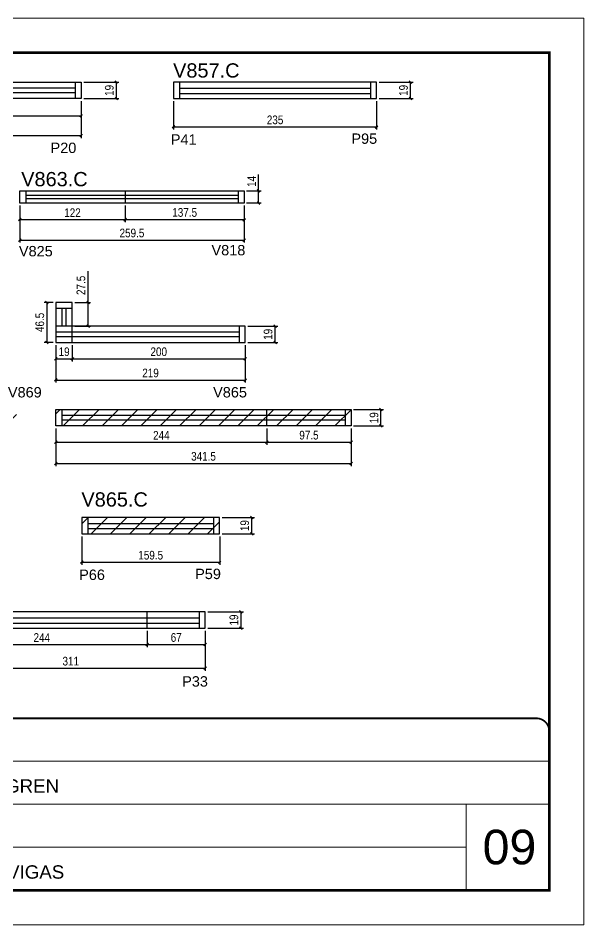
# Model space of a CAD drawing. Extents: x 1959 to 8212, y 239 to 4735.
# Drawn here: x 2789 to 3444, y 1388 to 2438 of the extents above; entities that cross this region are included whole.
import ezdxf

# ---------------------------------------------------------------- set-up
doc = ezdxf.new("R2010")
doc.units = 0
doc.linetypes.add('CONTINUO', pattern=[0])
doc.linetypes.add('DASHED', pattern=[0.75, 0.5, -0.25])
for name, color, linetype in [('5', 5, 'Continuous'), ('COTA', 241, 'Continuous'), ('NOMENCLATURA', 7, 'Continuous'), ('Painéis', 200, 'Continuous'), ('SARR_2.2x7', 40, 'Continuous'), ('SARR_EDITAR', 141, 'Continuous')]:
    doc.layers.add(name, color=color, linetype=linetype)
for name, color, linetype, lineweight in [('CARIMBO', 255, 'Continuous', 9), ('Folhas', 255, 'Continuous', 9), ('REAPROVEITAMENTO', 251, 'Continuous', 9), ('SARRAFO DE PRESSAO', 251, 'DASHED', 9)]:
    doc.layers.add(name, color=color, linetype=linetype, lineweight=lineweight)
doc.styles.add('ARIAL', font='arial.ttf')
doc.styles.add('COTA TECNICA', font='techl___.ttf', dxfattribs={"height": 10})
doc.styles.add('COTA TECNICA-50', font='techl___.ttf', dxfattribs={"height": 10})
doc.styles.get("Standard").update_dxf_attribs({"font": 'arial.ttf'})
doc.dimstyles.new('COTA PAINEL-50', dxfattribs={"dimtxt": 10, "dimasz": 3, "dimexe": 3, "dimexo": 3, "dimgap": 3, "dimtad": 1, "dimdec": 1, "dimzin": 12, "dimdsep": 46, "dimtxsty": 'COTA TECNICA-50', "dimblk1": 'OBLIQUE', "dimblk2": 'OBLIQUE', "dimsah": 1, "dimcen": 0.9, "dimclrd": 4, "dimclre": 4, "dimclrt": 240, "dimadec": 1, "dimazin": 3, "dimtfac": 1, "dimtdec": 1, "dimtmove": 0, "dimatfit": 3, "dimfxl": 1, "dimtolj": 1, "dimtzin": 12, "dimarcsym": 0})
doc.dimstyles.new('PAINEL', dxfattribs={"dimtxt": 10, "dimasz": 3, "dimexe": 3, "dimexo": 3, "dimgap": 3, "dimtad": 1, "dimdec": 1, "dimzin": 12, "dimdsep": 46, "dimtxsty": 'COTA TECNICA', "dimblk1": 'OBLIQUE', "dimblk2": 'OBLIQUE', "dimsah": 1, "dimcen": 0.9, "dimclrd": 4, "dimclre": 4, "dimclrt": 240, "dimadec": 1, "dimazin": 3, "dimtfac": 1, "dimtdec": 1, "dimtmove": 0, "dimatfit": 3, "dimfxl": 1, "dimtolj": 1, "dimtzin": 12, "dimarcsym": 0})

# ---------------------------------------------------------------- blocks, each defined once
blk = doc.blocks.new('9999999999')
at = {"color": 30, "linetype": 'CONTINUO'}
for p, q in [((98564.6, 34379.6), (99584, 34379.6)), ((98564.6, 34329.8), (99488, 34329.8)), ((99584, 34329.8), (99488, 34329.8)), ((99488, 34329.8), (99488, 34230.2)), ((98564.6, 34280), (99488, 34280))]:
    blk.add_line(p, q, dxfattribs=at)
at = {"color": 30, "linetype": 'CONTINUO', "const_width": 2}
blk.add_lwpolyline([(99584, 34230.2), (99584, 34414.4, 0.414214), (99569, 34429.4), (98229, 34429.4, 0.414214), (98214, 34414.4), (98214, 34245.2, 0.414214), (98229, 34230.2), (99584, 34230.2)], format="xyb", dxfattribs=at)
at = {"layer": 'Folhas'}
blk.add_lwpolyline([(98139, 34190.2), (99624, 34190.2), (99624, 35240.2), (98139, 35240.2)], close=True, dxfattribs=at)
at = {"layer": 'Folhas', "color": 30, "const_width": 3}
blk.add_lwpolyline([(98214, 34230.2), (99584, 34230.2), (99584, 35200.2), (98214, 35200.2)], close=True, dxfattribs=at)
at = {"color": 7, "linetype": 'Continuous', "ltscale": 5, "style": 'ARIAL'}
for s, p in [('LEAF LOEFGREN', (98837.7, 34343.3)), ('FUNDO DE VIGAS', (98837.7, 34243.7))]:
    blk.add_text(s, height=15.483, dxfattribs=at).set_placement(p)
blk = doc.blocks.new('_Oblique')
at = {"color": 0, "linetype": 'ByBlock', "lineweight": -2}
blk.add_line((-0.5, -0.5), (0.5, 0.5), dxfattribs=at)
blk = doc.blocks.new('*D1061')
at = {"layer": 'COTA', "color": 4, "lineweight": -2, "transparency": 16777216}
for p, q in [((2574.8, 2341.9), (2574.8, 2299.1)), ((2862.3, 2341.9), (2862.3, 2299.1)), ((2574.8, 2302.1), (2862.3, 2302.1))]:
    blk.add_line(p, q, dxfattribs=at)
at = {"layer": 'Defpoints', "color": 0, "transparency": 16777216}
for p in [(2574.8, 2344.9), (2862.3, 2344.9), (2862.3, 2302.1)]:
    blk.add_point(p, dxfattribs=at)
at = {"layer": 'COTA', "color": 4, "lineweight": -2, "transparency": 16777216, "xscale": 3, "yscale": 3, "zscale": 3, "rotation": 180}
blk.add_blockref('_Oblique', (2574.8, 2302.1), dxfattribs=at)
at = {"layer": 'COTA', "color": 4, "lineweight": -2, "transparency": 16777216, "xscale": 3, "yscale": 3, "zscale": 3}
blk.add_blockref('_Oblique', (2862.3, 2302.1), dxfattribs=at)
at = {"layer": 'COTA', "color": 240, "transparency": 16777216, "insert": (2718.5, 2310.2), "char_height": 10, "attachment_point": 5, "style": 'COTA TECNICA'}
blk.add_mtext('\\A1;287.5', dxfattribs=at)
blk = doc.blocks.new('*D1062')
at = {"layer": 'COTA', "color": 4, "lineweight": -2, "transparency": 16777216}
for p, q in [((2865.3, 2363.9), (2905.8, 2363.9)), ((2902.8, 2363.9), (2902.8, 2344.9)), ((2865.3, 2344.9), (2905.8, 2344.9))]:
    blk.add_line(p, q, dxfattribs=at)
at = {"layer": 'Defpoints', "color": 0, "transparency": 16777216}
for p in [(2862.3, 2363.9), (2862.3, 2344.9), (2902.8, 2344.9)]:
    blk.add_point(p, dxfattribs=at)
at = {"layer": 'COTA', "color": 4, "lineweight": -2, "transparency": 16777216, "xscale": 3, "yscale": 3, "zscale": 3}
for p, rotation in [((2902.8, 2363.9), 90), ((2902.8, 2344.9), 270)]:
    blk.add_blockref('_Oblique', p, dxfattribs=dict(at, rotation=rotation))
at = {"layer": 'COTA', "color": 240, "transparency": 16777216, "insert": (2894.7, 2354.4), "char_height": 10, "attachment_point": 5, "rotation": 90, "style": 'COTA TECNICA'}
blk.add_mtext('\\A1;19', dxfattribs=at)
blk = doc.blocks.new('*D1064')
at = {"layer": 'COTA', "color": 4, "lineweight": -2, "transparency": 16777216}
for p, q in [((2618.3, 2341.9), (2618.3, 2321.9)), ((2862.3, 2341.9), (2862.3, 2321.9)), ((2618.3, 2324.9), (2862.3, 2324.9))]:
    blk.add_line(p, q, dxfattribs=at)
at = {"layer": 'Defpoints', "color": 0, "transparency": 16777216}
for p in [(2618.3, 2344.9), (2862.3, 2344.9), (2862.3, 2324.9)]:
    blk.add_point(p, dxfattribs=at)
at = {"layer": 'COTA', "color": 4, "lineweight": -2, "transparency": 16777216, "xscale": 3, "yscale": 3, "zscale": 3, "rotation": 180}
blk.add_blockref('_Oblique', (2618.3, 2324.9), dxfattribs=at)
at = {"layer": 'COTA', "color": 4, "lineweight": -2, "transparency": 16777216, "xscale": 3, "yscale": 3, "zscale": 3}
blk.add_blockref('_Oblique', (2862.3, 2324.9), dxfattribs=at)
at = {"layer": 'COTA', "color": 240, "transparency": 16777216, "insert": (2740.3, 2332.9), "char_height": 10, "attachment_point": 5, "style": 'COTA TECNICA'}
blk.add_mtext('\\A1;244', dxfattribs=at)
blk = doc.blocks.new('*D1067')
at = {"layer": 'COTA', "color": 4, "lineweight": -2, "transparency": 16777216}
for p, q in [((2832.9, 2059.4), (2832.9, 2016)), ((3051.9, 2059.4), (3051.9, 2016)), ((2832.9, 2019), (3051.9, 2019))]:
    blk.add_line(p, q, dxfattribs=at)
at = {"layer": 'Defpoints', "color": 0, "transparency": 16777216}
for p in [(2832.9, 2062.4), (3051.9, 2062.4), (3051.9, 2019)]:
    blk.add_point(p, dxfattribs=at)
at = {"layer": 'COTA', "color": 4, "lineweight": -2, "transparency": 16777216, "xscale": 3, "yscale": 3, "zscale": 3, "rotation": 180}
blk.add_blockref('_Oblique', (2832.9, 2019), dxfattribs=at)
at = {"layer": 'COTA', "color": 4, "lineweight": -2, "transparency": 16777216, "xscale": 3, "yscale": 3, "zscale": 3}
blk.add_blockref('_Oblique', (3051.9, 2019), dxfattribs=at)
at = {"layer": 'COTA', "color": 240, "transparency": 16777216, "insert": (2942.4, 2027.1), "char_height": 10, "attachment_point": 5, "style": 'COTA TECNICA'}
blk.add_mtext('\\A1;219', dxfattribs=at)
blk = doc.blocks.new('*D1068')
at = {"layer": 'COTA', "color": 4, "lineweight": -2, "transparency": 16777216}
for p, q in [((3054.9, 2081.4), (3089.5, 2081.4)), ((3086.5, 2062.4), (3086.5, 2081.4)), ((3054.9, 2062.4), (3089.5, 2062.4))]:
    blk.add_line(p, q, dxfattribs=at)
at = {"layer": 'Defpoints', "color": 0, "transparency": 16777216}
for p in [(3051.9, 2081.4), (3086.5, 2081.4), (3051.9, 2062.4)]:
    blk.add_point(p, dxfattribs=at)
at = {"layer": 'COTA', "color": 4, "lineweight": -2, "transparency": 16777216, "xscale": 3, "yscale": 3, "zscale": 3}
for p, rotation in [((3086.5, 2081.4), 90), ((3086.5, 2062.4), 270)]:
    blk.add_blockref('_Oblique', p, dxfattribs=dict(at, rotation=rotation))
at = {"layer": 'COTA', "color": 240, "transparency": 16777216, "insert": (3078.4, 2071.9), "char_height": 10, "attachment_point": 5, "rotation": 90, "style": 'COTA TECNICA'}
blk.add_mtext('\\A1;19', dxfattribs=at)
blk = doc.blocks.new('*D1078')
at = {"layer": 'COTA', "color": 4, "lineweight": -2, "transparency": 16777216}
for p, q in [((2829.9, 2108.9), (2819.4, 2108.9)), ((2822.4, 2108.9), (2822.4, 2062.4)), ((2829.9, 2062.4), (2819.4, 2062.4))]:
    blk.add_line(p, q, dxfattribs=at)
at = {"layer": 'Defpoints', "color": 0, "transparency": 16777216}
for p in [(2832.9, 2108.9), (2822.4, 2062.4), (2832.9, 2062.4)]:
    blk.add_point(p, dxfattribs=at)
at = {"layer": 'COTA', "color": 4, "lineweight": -2, "transparency": 16777216, "xscale": 3, "yscale": 3, "zscale": 3}
for p, rotation in [((2822.4, 2108.9), 90), ((2822.4, 2062.4), 270)]:
    blk.add_blockref('_Oblique', p, dxfattribs=dict(at, rotation=rotation))
at = {"layer": 'COTA', "color": 240, "transparency": 16777216, "insert": (2814.3, 2085.7), "char_height": 10, "attachment_point": 5, "rotation": 90, "style": 'COTA TECNICA'}
blk.add_mtext('\\A1;46.5', dxfattribs=at)
blk = doc.blocks.new('*D1080')
at = {"layer": 'COTA', "color": 4, "lineweight": -2, "transparency": 16777216}
for p, q in [((2832.9, 2059.4), (2832.9, 2040.6)), ((2851.9, 2059.4), (2851.9, 2040.6)), ((2832.9, 2043.6), (2851.9, 2043.6))]:
    blk.add_line(p, q, dxfattribs=at)
at = {"layer": 'Defpoints', "color": 0, "transparency": 16777216}
for p in [(2832.9, 2062.4), (2851.9, 2062.4), (2851.9, 2043.6)]:
    blk.add_point(p, dxfattribs=at)
at = {"layer": 'COTA', "color": 4, "lineweight": -2, "transparency": 16777216, "xscale": 3, "yscale": 3, "zscale": 3, "rotation": 180}
blk.add_blockref('_Oblique', (2832.9, 2043.6), dxfattribs=at)
at = {"layer": 'COTA', "color": 4, "lineweight": -2, "transparency": 16777216, "xscale": 3, "yscale": 3, "zscale": 3}
blk.add_blockref('_Oblique', (2851.9, 2043.6), dxfattribs=at)
at = {"layer": 'COTA', "color": 240, "transparency": 16777216, "insert": (2842.4, 2051.7), "char_height": 10, "attachment_point": 5, "style": 'COTA TECNICA'}
blk.add_mtext('\\A1;19', dxfattribs=at)
blk = doc.blocks.new('*D1081')
at = {"layer": 'COTA', "color": 4, "lineweight": -2, "transparency": 16777216}
for p, q in [((2851.9, 2059.4), (2851.9, 2040.6)), ((3051.9, 2059.4), (3051.9, 2040.6)), ((2851.9, 2043.6), (3051.9, 2043.6))]:
    blk.add_line(p, q, dxfattribs=at)
at = {"layer": 'Defpoints', "color": 0, "transparency": 16777216}
for p in [(2851.9, 2062.4), (3051.9, 2062.4), (3051.9, 2043.6)]:
    blk.add_point(p, dxfattribs=at)
at = {"layer": 'COTA', "color": 4, "lineweight": -2, "transparency": 16777216, "xscale": 3, "yscale": 3, "zscale": 3, "rotation": 180}
blk.add_blockref('_Oblique', (2851.9, 2043.6), dxfattribs=at)
at = {"layer": 'COTA', "color": 4, "lineweight": -2, "transparency": 16777216, "xscale": 3, "yscale": 3, "zscale": 3}
blk.add_blockref('_Oblique', (3051.9, 2043.6), dxfattribs=at)
at = {"layer": 'COTA', "color": 240, "transparency": 16777216, "insert": (2951.9, 2051.7), "char_height": 10, "attachment_point": 5, "style": 'COTA TECNICA'}
blk.add_mtext('\\A1;200', dxfattribs=at)
blk = doc.blocks.new('*D1089')
at = {"layer": 'COTA', "color": 4, "lineweight": -2, "transparency": 16777216}
for p, q in [((2832.9, 1962.8), (2832.9, 1919.4)), ((3174.4, 1962.8), (3174.4, 1919.4)), ((2832.9, 1922.4), (3174.4, 1922.4))]:
    blk.add_line(p, q, dxfattribs=at)
at = {"layer": 'Defpoints', "color": 0, "transparency": 16777216}
for p in [(2832.9, 1965.8), (3174.4, 1965.8), (3174.4, 1922.4)]:
    blk.add_point(p, dxfattribs=at)
at = {"layer": 'COTA', "color": 4, "lineweight": -2, "transparency": 16777216, "xscale": 3, "yscale": 3, "zscale": 3, "rotation": 180}
blk.add_blockref('_Oblique', (2832.9, 1922.4), dxfattribs=at)
at = {"layer": 'COTA', "color": 4, "lineweight": -2, "transparency": 16777216, "xscale": 3, "yscale": 3, "zscale": 3}
blk.add_blockref('_Oblique', (3174.4, 1922.4), dxfattribs=at)
at = {"layer": 'COTA', "color": 240, "transparency": 16777216, "insert": (3003.7, 1930.6), "char_height": 10, "attachment_point": 5, "style": 'COTA TECNICA'}
blk.add_mtext('\\A1;341.5', dxfattribs=at)
blk = doc.blocks.new('*D1090')
at = {"layer": 'COTA', "color": 4, "lineweight": -2, "transparency": 16777216}
for p, q in [((3177.4, 1984.8), (3212, 1984.8)), ((3209, 1965.8), (3209, 1984.8)), ((3177.4, 1965.8), (3212, 1965.8))]:
    blk.add_line(p, q, dxfattribs=at)
at = {"layer": 'Defpoints', "color": 0, "transparency": 16777216}
for p in [(3174.4, 1984.8), (3209, 1984.8), (3174.4, 1965.8)]:
    blk.add_point(p, dxfattribs=at)
at = {"layer": 'COTA', "color": 4, "lineweight": -2, "transparency": 16777216, "xscale": 3, "yscale": 3, "zscale": 3}
for p, rotation in [((3209, 1984.8), 90), ((3209, 1965.8), 270)]:
    blk.add_blockref('_Oblique', p, dxfattribs=dict(at, rotation=rotation))
at = {"layer": 'COTA', "color": 240, "transparency": 16777216, "insert": (3201, 1975.3), "char_height": 10, "attachment_point": 5, "rotation": 90, "style": 'COTA TECNICA'}
blk.add_mtext('\\A1;19', dxfattribs=at)
blk = doc.blocks.new('*D1091')
at = {"layer": 'COTA', "color": 4, "lineweight": -2, "transparency": 16777216}
for p, q in [((2832.9, 1962.8), (2832.9, 1944)), ((3076.9, 1962.8), (3076.9, 1944)), ((2832.9, 1947), (3076.9, 1947))]:
    blk.add_line(p, q, dxfattribs=at)
at = {"layer": 'Defpoints', "color": 0, "transparency": 16777216}
for p in [(2832.9, 1965.8), (3076.9, 1965.8), (3076.9, 1947)]:
    blk.add_point(p, dxfattribs=at)
at = {"layer": 'COTA', "color": 4, "lineweight": -2, "transparency": 16777216, "xscale": 3, "yscale": 3, "zscale": 3, "rotation": 180}
blk.add_blockref('_Oblique', (2832.9, 1947), dxfattribs=at)
at = {"layer": 'COTA', "color": 4, "lineweight": -2, "transparency": 16777216, "xscale": 3, "yscale": 3, "zscale": 3}
blk.add_blockref('_Oblique', (3076.9, 1947), dxfattribs=at)
at = {"layer": 'COTA', "color": 240, "transparency": 16777216, "insert": (2954.9, 1955), "char_height": 10, "attachment_point": 5, "style": 'COTA TECNICA'}
blk.add_mtext('\\A1;244', dxfattribs=at)
blk = doc.blocks.new('*D1092')
at = {"layer": 'COTA', "color": 4, "lineweight": -2, "transparency": 16777216}
for p, q in [((3076.9, 1962.8), (3076.9, 1944)), ((3174.4, 1962.8), (3174.4, 1944)), ((3076.9, 1947), (3174.4, 1947))]:
    blk.add_line(p, q, dxfattribs=at)
at = {"layer": 'Defpoints', "color": 0, "transparency": 16777216}
for p in [(3076.9, 1965.8), (3174.4, 1965.8), (3174.4, 1947)]:
    blk.add_point(p, dxfattribs=at)
at = {"layer": 'COTA', "color": 4, "lineweight": -2, "transparency": 16777216, "xscale": 3, "yscale": 3, "zscale": 3, "rotation": 180}
blk.add_blockref('_Oblique', (3076.9, 1947), dxfattribs=at)
at = {"layer": 'COTA', "color": 4, "lineweight": -2, "transparency": 16777216, "xscale": 3, "yscale": 3, "zscale": 3}
blk.add_blockref('_Oblique', (3174.4, 1947), dxfattribs=at)
at = {"layer": 'COTA', "color": 240, "transparency": 16777216, "insert": (3125.7, 1955.1), "char_height": 10, "attachment_point": 5, "style": 'COTA TECNICA'}
blk.add_mtext('\\A1;97.5', dxfattribs=at)
blk = doc.blocks.new('*D1103')
at = {"layer": 'COTA', "color": 4, "lineweight": -2, "transparency": 16777216}
for p, q in [((2870.1, 2108.9), (2870.1, 2145.2)), ((2854.9, 2108.9), (2873.1, 2108.9)), ((2870.1, 2081.4), (2870.1, 2108.9)), ((2854.9, 2081.4), (2873.1, 2081.4))]:
    blk.add_line(p, q, dxfattribs=at)
at = {"layer": 'Defpoints', "color": 0, "transparency": 16777216}
for p in [(2851.9, 2108.9), (2870.1, 2108.9), (2851.9, 2081.4)]:
    blk.add_point(p, dxfattribs=at)
at = {"layer": 'COTA', "color": 4, "lineweight": -2, "transparency": 16777216, "xscale": 3, "yscale": 3, "zscale": 3}
for p, rotation in [((2870.1, 2108.9), 90), ((2870.1, 2081.4), 270)]:
    blk.add_blockref('_Oblique', p, dxfattribs=dict(at, rotation=rotation))
at = {"layer": 'COTA', "color": 240, "transparency": 16777216, "insert": (2861.9, 2128.6), "char_height": 10, "attachment_point": 5, "rotation": 90, "style": 'COTA TECNICA'}
blk.add_mtext('\\A1;27.5', dxfattribs=at)
blk = doc.blocks.new('*D1185')
at = {"layer": 'COTA', "color": 4, "lineweight": -2, "transparency": 16777216}
for p, q in [((3207, 2363.9), (3246.2, 2363.9)), ((3243.2, 2344.9), (3243.2, 2363.9)), ((3207, 2344.9), (3246.2, 2344.9))]:
    blk.add_line(p, q, dxfattribs=at)
at = {"layer": 'Defpoints', "color": 0, "transparency": 16777216}
for p in [(3204, 2363.9), (3243.2, 2363.9), (3204, 2344.9)]:
    blk.add_point(p, dxfattribs=at)
at = {"layer": 'COTA', "color": 4, "lineweight": -2, "transparency": 16777216, "xscale": 3, "yscale": 3, "zscale": 3}
for p, rotation in [((3243.2, 2363.9), 90), ((3243.2, 2344.9), 270)]:
    blk.add_blockref('_Oblique', p, dxfattribs=dict(at, rotation=rotation))
at = {"layer": 'COTA', "color": 240, "transparency": 16777216, "insert": (3235.1, 2354.4), "char_height": 10, "attachment_point": 5, "rotation": 90, "style": 'COTA TECNICA'}
blk.add_mtext('\\A1;19', dxfattribs=at)
blk = doc.blocks.new('*D1186')
at = {"layer": 'COTA', "color": 4, "linetype": 'ByBlock', "lineweight": -2, "transparency": 16777216}
for p, q in [((2969, 2341.9), (2969, 2309)), ((3204, 2341.9), (3204, 2309)), ((2969, 2312), (3204, 2312))]:
    blk.add_line(p, q, dxfattribs=at)
at = {"layer": 'Defpoints', "color": 0, "linetype": 'ByBlock', "transparency": 16777216}
for p in [(2969, 2344.9), (3204, 2344.9), (3204, 2312)]:
    blk.add_point(p, dxfattribs=at)
at = {"layer": 'COTA', "color": 4, "linetype": 'ByBlock', "lineweight": -2, "transparency": 16777216, "xscale": 3, "yscale": 3, "zscale": 3, "rotation": 180}
blk.add_blockref('_Oblique', (2969, 2312), dxfattribs=at)
at = {"layer": 'COTA', "color": 4, "linetype": 'ByBlock', "lineweight": -2, "transparency": 16777216, "xscale": 3, "yscale": 3, "zscale": 3}
blk.add_blockref('_Oblique', (3204, 2312), dxfattribs=at)
at = {"layer": 'COTA', "color": 240, "linetype": 'ByBlock', "transparency": 16777216, "insert": (3086.5, 2320.2), "char_height": 10, "attachment_point": 5, "style": 'COTA TECNICA-50'}
blk.add_mtext('\\A1;235', dxfattribs=at)
blk = doc.blocks.new('*D1205')
at = {"layer": 'COTA', "color": 4, "linetype": 'ByBlock', "lineweight": -2, "transparency": 16777216}
for p, q in [((2791.1, 2221), (2791.1, 2178.1)), ((3050.6, 2221), (3050.6, 2178.1)), ((2791.1, 2181.1), (3050.6, 2181.1))]:
    blk.add_line(p, q, dxfattribs=at)
at = {"layer": 'Defpoints', "color": 0, "linetype": 'ByBlock', "transparency": 16777216}
for p in [(2791.1, 2224), (3050.6, 2224), (3050.6, 2181.1)]:
    blk.add_point(p, dxfattribs=at)
at = {"layer": 'COTA', "color": 4, "linetype": 'ByBlock', "lineweight": -2, "transparency": 16777216, "xscale": 3, "yscale": 3, "zscale": 3, "rotation": 180}
blk.add_blockref('_Oblique', (2791.1, 2181.1), dxfattribs=at)
at = {"layer": 'COTA', "color": 4, "linetype": 'ByBlock', "lineweight": -2, "transparency": 16777216, "xscale": 3, "yscale": 3, "zscale": 3}
blk.add_blockref('_Oblique', (3050.6, 2181.1), dxfattribs=at)
at = {"layer": 'COTA', "color": 240, "linetype": 'ByBlock', "transparency": 16777216, "insert": (2920.9, 2189.2), "char_height": 10, "attachment_point": 5, "style": 'COTA TECNICA-50'}
blk.add_mtext('\\A1;259.5', dxfattribs=at)
blk = doc.blocks.new('*D1206')
at = {"layer": 'COTA', "color": 4, "lineweight": -2, "transparency": 16777216}
for p, q in [((3067.4, 2238), (3067.4, 2257.1)), ((3053.6, 2238), (3070.4, 2238)), ((3067.4, 2224), (3067.4, 2238)), ((3053.6, 2224), (3070.4, 2224))]:
    blk.add_line(p, q, dxfattribs=at)
at = {"layer": 'Defpoints', "color": 0, "transparency": 16777216}
for p in [(3050.6, 2238), (3067.4, 2238), (3050.6, 2224)]:
    blk.add_point(p, dxfattribs=at)
at = {"layer": 'COTA', "color": 4, "lineweight": -2, "transparency": 16777216, "xscale": 3, "yscale": 3, "zscale": 3}
for p, rotation in [((3067.4, 2238), 90), ((3067.4, 2224), 270)]:
    blk.add_blockref('_Oblique', p, dxfattribs=dict(at, rotation=rotation))
at = {"layer": 'COTA', "color": 240, "transparency": 16777216, "insert": (3059.4, 2249), "char_height": 10, "attachment_point": 5, "rotation": 90, "style": 'COTA TECNICA'}
blk.add_mtext('\\A1;14', dxfattribs=at)
blk = doc.blocks.new('*D1207')
at = {"layer": 'COTA', "color": 4, "lineweight": -2, "transparency": 16777216}
for p, q in [((2791.1, 2221), (2791.1, 2201.7)), ((2913.1, 2221), (2913.1, 2201.7)), ((2791.1, 2204.7), (2913.1, 2204.7))]:
    blk.add_line(p, q, dxfattribs=at)
at = {"layer": 'Defpoints', "color": 0, "transparency": 16777216}
for p in [(2791.1, 2224), (2913.1, 2224), (2913.1, 2204.7)]:
    blk.add_point(p, dxfattribs=at)
at = {"layer": 'COTA', "color": 4, "lineweight": -2, "transparency": 16777216, "xscale": 3, "yscale": 3, "zscale": 3, "rotation": 180}
blk.add_blockref('_Oblique', (2791.1, 2204.7), dxfattribs=at)
at = {"layer": 'COTA', "color": 4, "lineweight": -2, "transparency": 16777216, "xscale": 3, "yscale": 3, "zscale": 3}
blk.add_blockref('_Oblique', (2913.1, 2204.7), dxfattribs=at)
at = {"layer": 'COTA', "color": 240, "transparency": 16777216, "insert": (2852.1, 2212.8), "char_height": 10, "attachment_point": 5, "style": 'COTA TECNICA'}
blk.add_mtext('\\A1;122', dxfattribs=at)
blk = doc.blocks.new('*D1208')
at = {"layer": 'COTA', "color": 4, "lineweight": -2, "transparency": 16777216}
for p, q in [((2913.1, 2221), (2913.1, 2201.7)), ((3050.6, 2221), (3050.6, 2201.7)), ((2913.1, 2204.7), (3050.6, 2204.7))]:
    blk.add_line(p, q, dxfattribs=at)
at = {"layer": 'Defpoints', "color": 0, "transparency": 16777216}
for p in [(2913.1, 2224), (3050.6, 2224), (3050.6, 2204.7)]:
    blk.add_point(p, dxfattribs=at)
at = {"layer": 'COTA', "color": 4, "lineweight": -2, "transparency": 16777216, "xscale": 3, "yscale": 3, "zscale": 3, "rotation": 180}
blk.add_blockref('_Oblique', (2913.1, 2204.7), dxfattribs=at)
at = {"layer": 'COTA', "color": 4, "lineweight": -2, "transparency": 16777216, "xscale": 3, "yscale": 3, "zscale": 3}
blk.add_blockref('_Oblique', (3050.6, 2204.7), dxfattribs=at)
at = {"layer": 'COTA', "color": 240, "transparency": 16777216, "insert": (2981.9, 2213), "char_height": 10, "attachment_point": 5, "style": 'COTA TECNICA'}
blk.add_mtext('\\A1;137.5', dxfattribs=at)
blk = doc.blocks.new('*D1217')
at = {"layer": 'COTA', "color": 4, "lineweight": -2, "transparency": 16777216}
for p, q in [((3025.4, 1859.9), (3062.5, 1859.9)), ((3059.5, 1840.9), (3059.5, 1859.9)), ((3025.4, 1840.9), (3062.5, 1840.9))]:
    blk.add_line(p, q, dxfattribs=at)
at = {"layer": 'Defpoints', "color": 0, "transparency": 16777216}
for p in [(3022.4, 1859.9), (3059.5, 1859.9), (3022.4, 1840.9)]:
    blk.add_point(p, dxfattribs=at)
at = {"layer": 'COTA', "color": 4, "lineweight": -2, "transparency": 16777216, "xscale": 3, "yscale": 3, "zscale": 3}
for p, rotation in [((3059.5, 1859.9), 90), ((3059.5, 1840.9), 270)]:
    blk.add_blockref('_Oblique', p, dxfattribs=dict(at, rotation=rotation))
at = {"layer": 'COTA', "color": 240, "transparency": 16777216, "insert": (3051.4, 1850.4), "char_height": 10, "attachment_point": 5, "rotation": 90, "style": 'COTA TECNICA'}
blk.add_mtext('\\A1;19', dxfattribs=at)
blk = doc.blocks.new('*D1218')
at = {"layer": 'COTA', "color": 4, "linetype": 'ByBlock', "lineweight": -2, "transparency": 16777216}
for p, q in [((2862.9, 1837.9), (2862.9, 1804.9)), ((3022.4, 1837.9), (3022.4, 1804.9)), ((2862.9, 1807.9), (3022.4, 1807.9))]:
    blk.add_line(p, q, dxfattribs=at)
at = {"layer": 'Defpoints', "color": 0, "linetype": 'ByBlock', "transparency": 16777216}
for p in [(2862.9, 1840.9), (3022.4, 1840.9), (3022.4, 1807.9)]:
    blk.add_point(p, dxfattribs=at)
at = {"layer": 'COTA', "color": 4, "linetype": 'ByBlock', "lineweight": -2, "transparency": 16777216, "xscale": 3, "yscale": 3, "zscale": 3, "rotation": 180}
blk.add_blockref('_Oblique', (2862.9, 1807.9), dxfattribs=at)
at = {"layer": 'COTA', "color": 4, "linetype": 'ByBlock', "lineweight": -2, "transparency": 16777216, "xscale": 3, "yscale": 3, "zscale": 3}
blk.add_blockref('_Oblique', (3022.4, 1807.9), dxfattribs=at)
at = {"layer": 'COTA', "color": 240, "linetype": 'ByBlock', "transparency": 16777216, "insert": (2942.6, 1816.1), "char_height": 10, "attachment_point": 5, "style": 'COTA TECNICA-50'}
blk.add_mtext('\\A1;159.5', dxfattribs=at)
blk = doc.blocks.new('*D1263')
at = {"layer": 'COTA', "color": 4, "linetype": 'ByBlock', "lineweight": -2, "transparency": 16777216}
for p, q in [((2694.6, 1728.6), (2694.6, 1682.2)), ((3005.6, 1728.6), (3005.6, 1682.2)), ((2694.6, 1685.2), (3005.6, 1685.2))]:
    blk.add_line(p, q, dxfattribs=at)
at = {"layer": 'Defpoints', "color": 0, "linetype": 'ByBlock', "transparency": 16777216}
for p in [(2694.6, 1731.6), (3005.6, 1731.6), (3005.6, 1685.2)]:
    blk.add_point(p, dxfattribs=at)
at = {"layer": 'COTA', "color": 4, "linetype": 'ByBlock', "lineweight": -2, "transparency": 16777216, "xscale": 3, "yscale": 3, "zscale": 3, "rotation": 180}
blk.add_blockref('_Oblique', (2694.6, 1685.2), dxfattribs=at)
at = {"layer": 'COTA', "color": 4, "linetype": 'ByBlock', "lineweight": -2, "transparency": 16777216, "xscale": 3, "yscale": 3, "zscale": 3}
blk.add_blockref('_Oblique', (3005.6, 1685.2), dxfattribs=at)
at = {"layer": 'COTA', "color": 240, "linetype": 'ByBlock', "transparency": 16777216, "insert": (2850.1, 1693.4), "char_height": 10, "attachment_point": 5, "style": 'COTA TECNICA-50'}
blk.add_mtext('\\A1;311', dxfattribs=at)
blk = doc.blocks.new('*D1264')
at = {"layer": 'COTA', "color": 4, "lineweight": -2, "transparency": 16777216}
for p, q in [((3008.6, 1750.6), (3050, 1750.6)), ((3047, 1750.6), (3047, 1731.6)), ((3008.6, 1731.6), (3050, 1731.6))]:
    blk.add_line(p, q, dxfattribs=at)
at = {"layer": 'Defpoints', "color": 0, "transparency": 16777216}
for p in [(3005.6, 1750.6), (3005.6, 1731.6), (3047, 1731.6)]:
    blk.add_point(p, dxfattribs=at)
at = {"layer": 'COTA', "color": 4, "lineweight": -2, "transparency": 16777216, "xscale": 3, "yscale": 3, "zscale": 3}
for p, rotation in [((3047, 1750.6), 90), ((3047, 1731.6), 270)]:
    blk.add_blockref('_Oblique', p, dxfattribs=dict(at, rotation=rotation))
at = {"layer": 'COTA', "color": 240, "transparency": 16777216, "insert": (3038.9, 1741.1), "char_height": 10, "attachment_point": 5, "rotation": 90, "style": 'COTA TECNICA'}
blk.add_mtext('\\A1;19', dxfattribs=at)
blk = doc.blocks.new('*D1265')
at = {"layer": 'COTA', "color": 4, "linetype": 'ByBlock', "lineweight": -2, "transparency": 16777216}
for p, q in [((2694.6, 1728.6), (2694.6, 1709.7)), ((2938.6, 1728.6), (2938.6, 1709.7)), ((2694.6, 1712.7), (2938.6, 1712.7))]:
    blk.add_line(p, q, dxfattribs=at)
at = {"layer": 'Defpoints', "color": 0, "linetype": 'ByBlock', "transparency": 16777216}
for p in [(2694.6, 1731.6), (2938.6, 1731.6), (2938.6, 1712.7)]:
    blk.add_point(p, dxfattribs=at)
at = {"layer": 'COTA', "color": 4, "linetype": 'ByBlock', "lineweight": -2, "transparency": 16777216, "xscale": 3, "yscale": 3, "zscale": 3, "rotation": 180}
blk.add_blockref('_Oblique', (2694.6, 1712.7), dxfattribs=at)
at = {"layer": 'COTA', "color": 4, "linetype": 'ByBlock', "lineweight": -2, "transparency": 16777216, "xscale": 3, "yscale": 3, "zscale": 3}
blk.add_blockref('_Oblique', (2938.6, 1712.7), dxfattribs=at)
at = {"layer": 'COTA', "color": 240, "linetype": 'ByBlock', "transparency": 16777216, "insert": (2816.6, 1720.8), "char_height": 10, "attachment_point": 5, "style": 'COTA TECNICA-50'}
blk.add_mtext('\\A1;244', dxfattribs=at)
blk = doc.blocks.new('*D1266')
at = {"layer": 'COTA', "color": 4, "lineweight": -2, "transparency": 16777216}
for p, q in [((2938.6, 1728.6), (2938.6, 1709.7)), ((3005.6, 1728.6), (3005.6, 1709.7)), ((2938.6, 1712.7), (3005.6, 1712.7))]:
    blk.add_line(p, q, dxfattribs=at)
at = {"layer": 'Defpoints', "color": 0, "transparency": 16777216}
for p in [(2938.6, 1731.6), (3005.6, 1731.6), (3005.6, 1712.7)]:
    blk.add_point(p, dxfattribs=at)
at = {"layer": 'COTA', "color": 4, "lineweight": -2, "transparency": 16777216, "xscale": 3, "yscale": 3, "zscale": 3, "rotation": 180}
blk.add_blockref('_Oblique', (2938.6, 1712.7), dxfattribs=at)
at = {"layer": 'COTA', "color": 4, "lineweight": -2, "transparency": 16777216, "xscale": 3, "yscale": 3, "zscale": 3}
blk.add_blockref('_Oblique', (3005.6, 1712.7), dxfattribs=at)
at = {"layer": 'COTA', "color": 240, "transparency": 16777216, "insert": (2972.1, 1720.8), "char_height": 10, "attachment_point": 5, "style": 'COTA TECNICA'}
blk.add_mtext('\\A1;67', dxfattribs=at)

msp = doc.modelspace()

# ---------------------------------------------------------------- hatches: boundary and pattern name
at = {"layer": 'REAPROVEITAMENTO'}
h = msp.add_hatch(dxfattribs=at)
h.set_pattern_fill('ANSI31', color=256, scale=5, style=0)
h.paths.add_polyline_path([(2330.8, 1984.8), (2086.8, 1984.8), (2086.8, 1965.8), (2330.8, 1965.8)])
h.paths.add_polyline_path([(2574.8, 1984.8), (2330.8, 1984.8), (2330.8, 1965.8), (2574.8, 1965.8)])
h.paths.add_polyline_path([(2787.3, 1984.8), (2574.8, 1984.8), (2574.8, 1965.8), (2787.3, 1965.8)])
h.paths.add_polyline_path([(3076.91, 1984.8), (2832.91, 1984.8), (2832.91, 1965.8), (3076.91, 1965.8)])
h.paths.add_polyline_path([(3174.41, 1984.8), (3076.91, 1984.8), (3076.91, 1965.8), (3174.41, 1965.8)])
h = msp.add_hatch(dxfattribs=at)
h.set_pattern_fill('ANSI31', color=256, scale=5, style=0)
h.paths.add_polyline_path([(3022.38, 1859.89), (2862.88, 1859.89), (2862.88, 1840.89), (3022.38, 1840.89)])

# ---------------------------------------------------------------- linework, layer by layer
at = {"layer": 'COTA'}
msp.add_line((2851.89, 2081.44), (2832.89, 2081.44), dxfattribs=at)
at = {"layer": 'Painéis'}
for p, q in [((2330.8, 2363.94), (2862.3, 2363.94)), ((2862.3, 2363.94), (2862.3, 2344.94)), ((2862.3, 2344.94), (2330.8, 2344.94)), ((2832.89, 2108.94), (2832.89, 2062.44)), ((2851.89, 2108.94), (2832.89, 2108.94)), ((2851.89, 2062.44), (2851.89, 2108.94)), ((3051.89, 2081.44), (2851.89, 2081.44)), ((3051.89, 2062.44), (3051.89, 2081.44)), ((2832.89, 2062.44), (3051.89, 2062.44)), ((2832.91, 1965.8), (2832.91, 1984.8)), ((2832.91, 1984.8), (3174.41, 1984.8)), ((3076.91, 1965.8), (3076.91, 1984.8)), ((3174.41, 1984.8), (3174.41, 1965.8)), ((3174.41, 1965.8), (2832.91, 1965.8)), ((2938.64, 1731.55), (2938.64, 1750.55))]:
    msp.add_line(p, q, dxfattribs=at)
at = {"layer": 'Painéis', "linetype": 'ByBlock'}
msp.add_line((2913.14, 2237.96), (2913.14, 2223.96), dxfattribs=at)
for points in [[(2968.96, 2363.94), (2968.96, 2344.94), (3203.96, 2344.94), (3203.96, 2363.94)], [(2791.14, 2237.96), (3050.64, 2237.96), (3050.64, 2223.96), (2791.14, 2223.96)], [(2862.88, 1859.89), (2862.88, 1840.89), (3022.38, 1840.89), (3022.38, 1859.89)], [(2694.64, 1750.55), (2694.64, 1731.55), (3005.64, 1731.55), (3005.64, 1750.55)]]:
    msp.add_lwpolyline(points, close=True, dxfattribs=at)
at = {"layer": 'SARR_2.2x7', "linetype": 'Continuous'}
for p, q in [((2855.3, 2363.94), (2855.3, 2344.94)), ((2975.96, 2363.94), (2975.96, 2344.94)), ((3196.96, 2363.94), (3196.96, 2344.94)), ((2855.3, 2356.94), (2574.8, 2356.94)), ((2975.96, 2356.94), (3196.96, 2356.94)), ((2574.8, 2351.94), (2855.3, 2351.94)), ((2975.96, 2350.94), (3196.96, 2350.94)), ((2798.14, 2237.96), (2798.14, 2223.96)), ((3043.64, 2237.96), (3043.64, 2223.96)), ((2851.89, 2101.94), (2832.89, 2101.94)), ((2839.89, 2101.94), (2839.89, 2081.44)), ((2844.89, 2081.44), (2844.89, 2101.94)), ((3044.89, 2081.44), (3044.89, 2062.44)), ((3044.89, 2074.44), (2832.89, 2074.44)), ((2832.89, 2069.44), (3044.89, 2069.44)), ((2839.91, 1984.8), (2839.91, 1965.8)), ((3167.41, 1984.8), (3167.41, 1965.8)), ((3076.91, 1977.8), (2839.91, 1977.8)), ((3167.41, 1977.8), (3076.91, 1977.8)), ((2839.91, 1972.8), (3076.91, 1972.8)), ((3076.91, 1972.8), (3167.41, 1972.8)), ((2869.88, 1859.89), (2869.88, 1840.89)), ((3015.38, 1859.89), (3015.38, 1840.89)), ((2869.88, 1852.89), (3015.38, 1852.89)), ((2869.88, 1846.89), (3015.38, 1846.89)), ((2701.64, 1743.55), (2998.64, 1743.55)), ((2998.64, 1750.55), (2998.64, 1731.55)), ((2701.64, 1737.55), (2998.64, 1737.55))]:
    msp.add_line(p, q, dxfattribs=at)
at = {"layer": 'SARR_EDITAR', "linetype": 'Continuous'}
for p, q in [((2798.14, 2232.96), (3043.64, 2232.96)), ((3043.64, 2228.96), (2798.14, 2228.96))]:
    msp.add_line(p, q, dxfattribs=at)

# ---------------------------------------------------------------- block references
at = {"layer": 'SARRAFO DE PRESSAO', "color": 6, "linetype": 'ByBlock'}
msp.add_blockref('9999999999', (-96180.21, -32802.14), dxfattribs=at)

# ---------------------------------------------------------------- texts
at = {"layer": '5', "linetype": 'Continuous'}
for s, rotation, p in [('P41', 359.99996, (2965.86, 2291.55)), ('P95', 359.99996, (3174.82, 2292.51)), ('P20', 359.99996, (2826.69, 2281.88)), ('V825', 359.99996, (2790.1, 2162.23)), ('V818', 359.99996, (3012.93, 2163.38)), ('V869', 359.99996, (2777.36, 1998.81)), ('V865', 359.99996, (3014.81, 1998.81)), ('P66', 359.99996, (2859.79, 1787.5)), ('P59', 359.99996, (2994, 1788.46)), ('P33', 0.00004, (2978.98, 1664.01))]:
    msp.add_text(s, height=12, rotation=rotation, dxfattribs=at).set_placement(p)
at = {"layer": 'CARIMBO', "style": 'ARIAL'}
msp.add_text('09', height=40, dxfattribs=at).set_placement((3326.63, 1458.21))
at = {"layer": 'NOMENCLATURA', "linetype": 'Continuous'}
for s, p in [('V857.C', (2968.49, 2369.24)), ('V863.C', (2792.77, 2243.38)), ('V865.C', (2862.42, 1872.45))]:
    msp.add_text(s, height=16.5, dxfattribs=at).set_placement(p)

# ---------------------------------------------------------------- dimensions: what is measured, and where the dimension line sits
at = {"layer": 'COTA'}
for base, p1, p2, picture, middle in [((2902.81, 2344.94), (2862.3, 2363.94), (2862.3, 2344.94), '*D1062', (2894.72, 2354.44)), ((3243.19, 2363.94), (3203.96, 2344.94), (3203.96, 2363.94), '*D1185', (3235.1, 2354.44)), ((3067.45, 2237.96), (3050.64, 2223.96), (3050.64, 2237.96), '*D1206', (3059.38, 2249.01)), ((2870.06, 2108.94), (2851.89, 2081.44), (2851.89, 2108.94), '*D1103', (2861.95, 2128.57)), ((2822.45, 2062.44), (2832.89, 2108.94), (2832.89, 2062.44), '*D1078', (2814.34, 2085.69)), ((3086.52, 2081.44), (3051.89, 2062.44), (3051.89, 2081.44), '*D1068', (3078.43, 2071.94)), ((3209.04, 1984.8), (3174.41, 1965.8), (3174.41, 1984.8), '*D1090', (3200.96, 1975.3)), ((3059.54, 1859.89), (3022.38, 1840.89), (3022.38, 1859.89), '*D1217', (3051.45, 1850.39)), ((3046.97, 1731.55), (3005.64, 1750.55), (3005.64, 1731.55), '*D1264', (3038.88, 1741.05))]:
    dim = msp.add_linear_dim(base=base, p1=p1, p2=p2, angle=90, dimstyle='PAINEL', dxfattribs=at)
    dim.commit()
    dim.dimension.update_dxf_attribs({"geometry": picture, "text_midpoint": middle})
for base, p1, p2, picture, middle in [((2862.3, 2302.08), (2574.8, 2344.94), (2862.3, 2344.94), '*D1061', (2718.55, 2310.21)), ((2913.14, 2204.74), (2791.14, 2223.96), (2913.14, 2223.96), '*D1207', (2852.14, 2212.79)), ((3051.89, 2019.01), (2832.89, 2062.44), (3051.89, 2062.44), '*D1067', (2942.39, 2027.1)), ((2851.89, 2043.59), (2832.89, 2062.44), (2851.89, 2062.44), '*D1080', (2842.39, 2051.68)), ((3174.41, 1922.38), (2832.91, 1965.8), (3174.41, 1965.8), '*D1089', (3003.66, 1930.6)), ((3076.91, 1946.96), (2832.91, 1965.8), (3076.91, 1965.8), '*D1091', (2954.91, 1955.03)), ((3005.64, 1712.71), (2938.64, 1731.55), (3005.64, 1731.55), '*D1266', (2972.14, 1720.81))]:
    dim = msp.add_linear_dim(base=base, p1=p1, p2=p2, dimstyle='PAINEL', dxfattribs=at)
    dim.commit()
    dim.dimension.update_dxf_attribs({"geometry": picture, "text_midpoint": middle})
for base, p1, p2, picture, middle in [((2862.3, 2324.86), (2618.3, 2344.94), (2862.3, 2344.94), '*D1064', (2740.3, 2332.94)), ((3050.64, 2204.74), (2913.14, 2223.96), (3050.64, 2223.96), '*D1208', (2981.89, 2212.95)), ((3051.89, 2043.59), (2851.89, 2062.44), (3051.89, 2062.44), '*D1081', (2951.89, 2051.7)), ((3174.41, 1946.96), (3076.91, 1965.8), (3174.41, 1965.8), '*D1092', (3125.66, 1955.1))]:
    dim = msp.add_linear_dim(base=base, p1=p1, p2=p2, dimstyle='PAINEL', override={"dimtmove": 1}, dxfattribs=at)
    dim.commit()
    dim.dimension.update_dxf_attribs({"geometry": picture, "text_midpoint": middle})
at = {"layer": 'COTA', "color": 1, "linetype": 'ByBlock'}
for base, p1, p2, picture, middle in [((3203.96, 2311.97), (2968.96, 2344.94), (3203.96, 2344.94), '*D1186', (3086.46, 2320.19)), ((3050.64, 2181.1), (2791.14, 2223.96), (3050.64, 2223.96), '*D1205', (2920.89, 2189.24)), ((3022.38, 1807.92), (2862.88, 1840.89), (3022.38, 1840.89), '*D1218', (2942.63, 1816.06)), ((3005.64, 1685.18), (2694.64, 1731.55), (3005.64, 1731.55), '*D1263', (2850.14, 1693.4)), ((2938.64, 1712.71), (2694.64, 1731.55), (2938.64, 1731.55), '*D1265', (2816.64, 1720.78))]:
    dim = msp.add_linear_dim(base=base, p1=p1, p2=p2, dimstyle='COTA PAINEL-50', override={"dimarcsym": 1}, dxfattribs=at)
    dim.commit()
    dim.dimension.update_dxf_attribs({"geometry": picture, "text_midpoint": middle})

doc.saveas('drawing.dxf')
